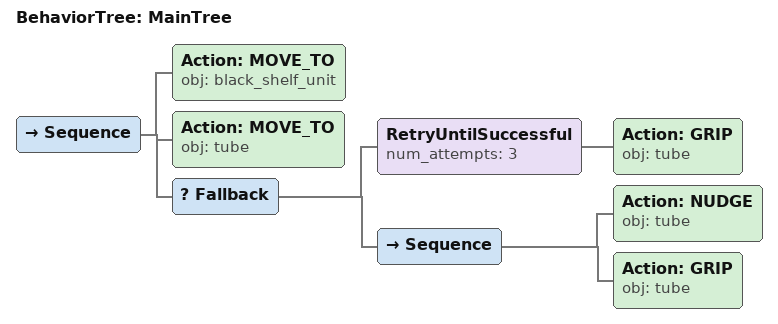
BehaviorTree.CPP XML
<root main_tree_to_execute="MainTree">
  <BehaviorTree ID="MainTree">
    <Sequence>
      <!-- Move to black_shelf_unit -->
      <Action ID="MOVE_TO" obj="black_shelf_unit" />
      <!-- Move to tube -->
      <Action ID="MOVE_TO" obj="tube" />
      <!-- Fallback: if GRASP tube fails, try alternative to reposition -->
      <Fallback>
        <!-- Retry GRASP tube up to 3 attempts -->
        <RetryUntilSuccessful num_attempts="3">
          <!-- Grasp tube -->
          <Action ID="GRIP" obj="tube" />
        </RetryUntilSuccessful>
        <Sequence>
          <!-- Push tube forward toward front edge of table -->
          <Action ID="NUDGE" obj="tube" />
          <!-- Grasp tube -->
          <Action ID="GRIP" obj="tube" />
        </Sequence>
      </Fallback>
    </Sequence>
  </BehaviorTree>
</root>
